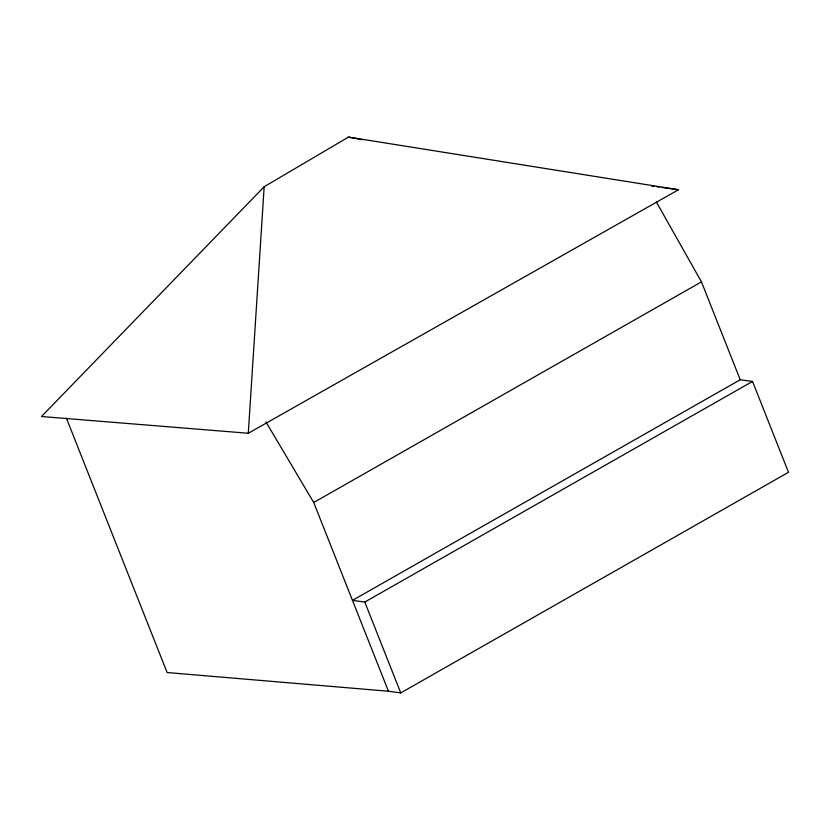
<?xml version="1.0" encoding="UTF-8"?>
<svg xmlns="http://www.w3.org/2000/svg" width="830" height="830" viewBox="0 0 830 830"><rect width="100%" height="100%" fill="white"/><g stroke="black" fill="none" stroke-linecap="round" stroke-linejoin="round"><path stroke-width="1.25" d="M248.295 433.26L264.168 186.74L348.465 137.095L678.484 189.748L248.295 433.26L41.5 416.515L264.168 186.74M752.52 381.427L364.785 602.041L352.47 600.37L740.215 379.756L752.52 381.427L788.5 472.291L400.755 692.905L388.45 691.234L313.719 502.492L701.464 281.878L656.291 201.856M388.45 691.234L167.11 672.528L66.4 418.175M651.654 186.024L654.206 186.387M656.758 186.74L659.321 187.092M661.873 187.445L678.484 189.748M348.465 137.095L362.43 139.751M265.901 421.868L313.719 502.492M701.464 281.878L740.215 379.756M364.785 602.041L400.755 692.905"/></g></svg>
